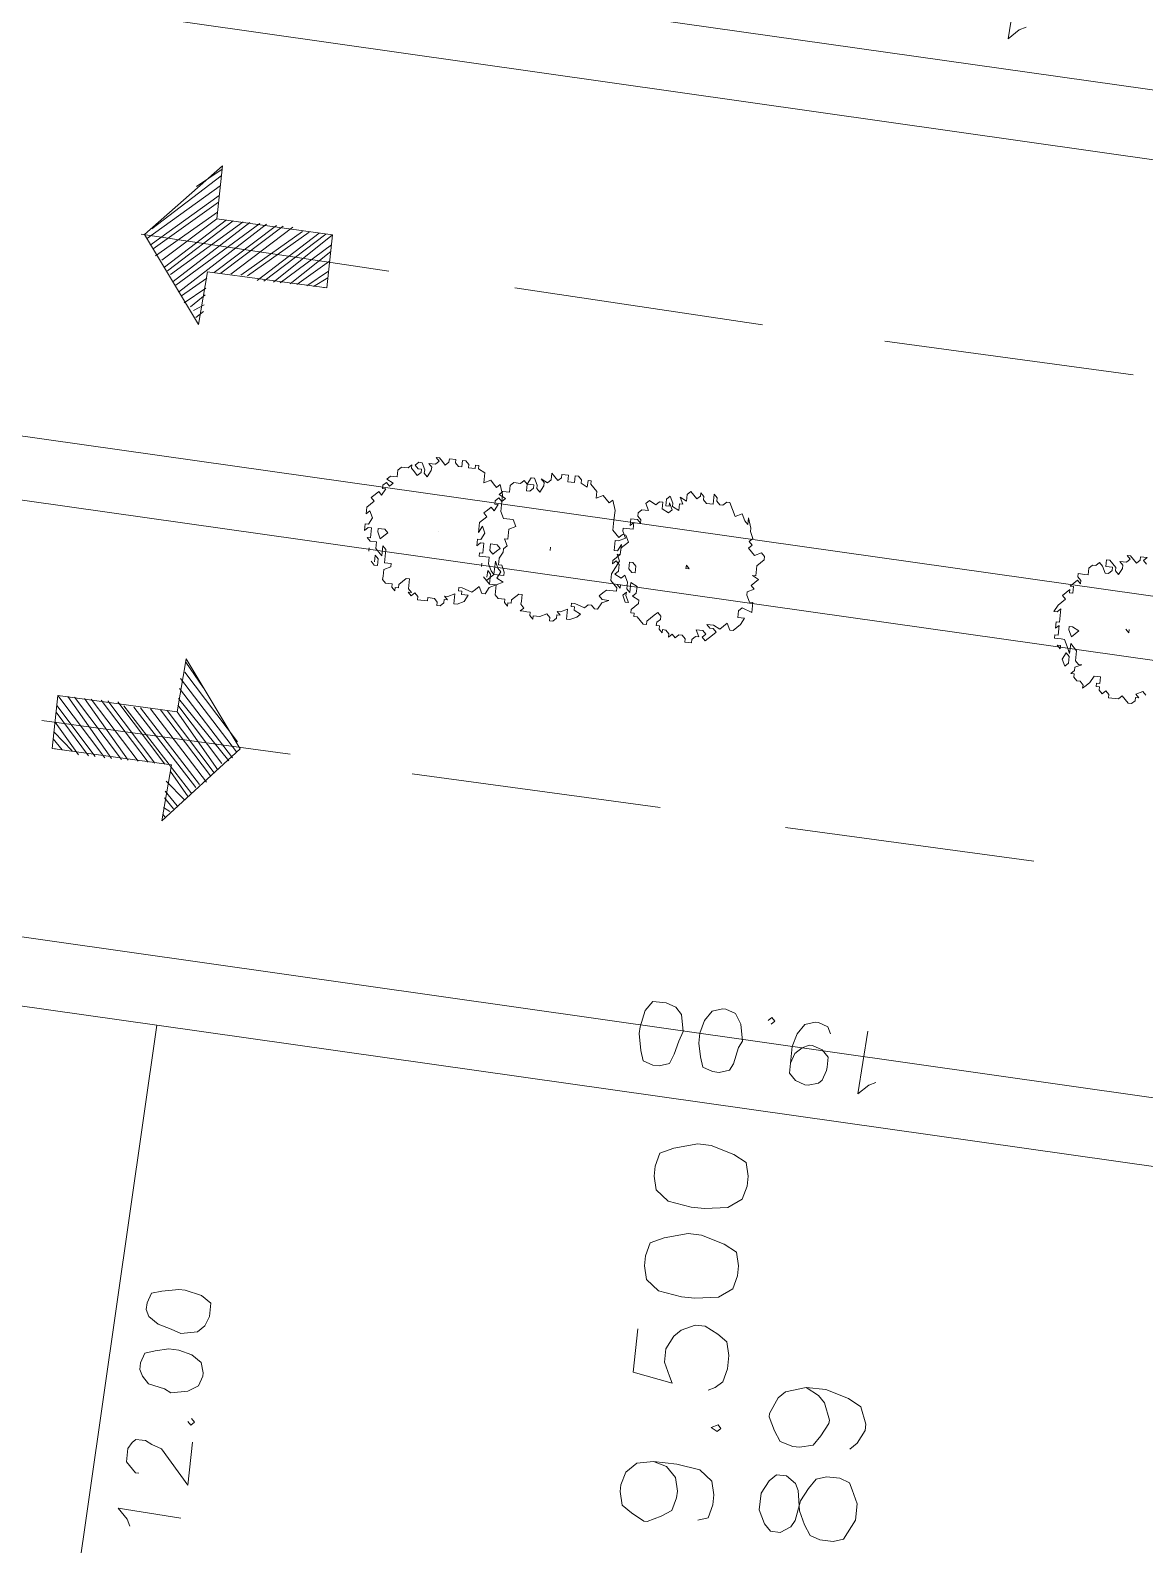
# Model space of a CAD drawing. Header units: metres. Extents: x -977055 to 805873, y -1033982 to 242021.
# Drawn here: x 2658.77 to 2676.52, y 927.55 to 951.66 of the extents above; entities that cross this region are included whole.
import ezdxf

# ---------------------------------------------------------------- set-up
doc = ezdxf.new("R2010")
doc.units = ezdxf.units.M
for name, color, linetype in [('PDF_acera', 7, 'Continuous'), ('PDF_areas por lote', 7, 'Continuous'), ('PDF_COTAS', 7, 'Continuous'), ('PDF_linea de centro', 7, 'Continuous'), ('PDF_LOTES', 7, 'Continuous'), ('PDF_No. lotes', 7, 'Continuous'), ('PDF_PLANTAS', 7, 'Continuous'), ('PDF_VIAS', 7, 'Continuous')]:
    doc.layers.add(name, color=color, linetype=linetype)

# ---------------------------------------------------------------- blocks, each defined once
blk = doc.blocks.new('CALLE')
at = {"layer": 'PDF_acera', "lineweight": 9}
for points in [[(-75.188736, -210.83328), (-74.130336, -179.71632), (-75.400416, -178.361568), (-132.08832, -176.414112), (-133.443072, -177.684192), (-134.501472, -208.801152), (-133.231392, -210.155904), (-76.543488, -212.10336)], [(-62.149248, -212.611392), (-63.419328, -211.214304), (-62.360928, -180.13968), (-61.006176, -178.8696), (22.946112, -181.706112), (24.3432, -182.933856), (25.486272, -190.08864), (24.681888, -214.22016), (23.327136, -215.49024)]]:
    blk.add_lwpolyline(points, close=True, dxfattribs=at)
blk.add_lwpolyline([(-68.923008, -211.934016), (-67.822505, -178.989126, 0.999999692), (-68.626656, -178.954272), (-69.727392, -211.89168)], format="xyb", dxfattribs=at)
at = {"layer": 'PDF_areas por lote', "lineweight": 9}
for points in [[(-80.353728, -202.112064), (-80.396064, -202.281408), (-80.523072, -202.408416), (-80.692416, -202.450752), (-80.777088, -202.450752), (-80.946432, -202.408416), (-81.031104, -202.281408), (-81.115776, -202.112064), (-81.115776, -202.069728), (-81.031104, -201.900384), (-80.946432, -201.773376), (-80.777088, -201.73104), (-80.692416, -201.73104), (-80.523072, -201.773376), (-80.396064, -201.900384), (-80.353728, -202.112064), (-80.353728, -202.408416), (-80.396064, -202.704768), (-80.523072, -202.874112), (-80.692416, -202.916448), (-80.819424, -202.916448), (-80.988768, -202.874112), (-81.031104, -202.747104)], [(-78.702624, -201.73104), (-79.252992, -201.73104), (-79.337664, -202.239072), (-79.252992, -202.196736), (-79.083648, -202.112064), (-78.914304, -202.112064), (-78.74496, -202.196736), (-78.660288, -202.281408), (-78.575616, -202.450752), (-78.575616, -202.57776), (-78.660288, -202.747104), (-78.74496, -202.874112), (-78.914304, -202.916448), (-79.083648, -202.916448), (-79.252992, -202.874112), (-79.337664, -202.78944), (-79.38, -202.704768)]]:
    blk.add_lwpolyline(points, dxfattribs=at)
for points in [[(-77.89824, -201.73104), (-78.067584, -201.773376), (-78.194592, -201.94272), (-78.236928, -202.239072), (-78.236928, -202.408416), (-78.194592, -202.704768), (-78.067584, -202.874112), (-77.89824, -202.916448), (-77.771232, -202.916448), (-77.601888, -202.874112), (-77.517216, -202.704768), (-77.432544, -202.408416), (-77.432544, -202.239072), (-77.517216, -201.94272), (-77.601888, -201.773376), (-77.771232, -201.73104)], [(-76.755168, -201.73104), (-76.924512, -201.773376), (-77.05152, -201.94272), (-77.093856, -202.239072), (-77.093856, -202.408416), (-77.05152, -202.704768), (-76.924512, -202.874112), (-76.755168, -202.916448), (-76.62816, -202.916448), (-76.458816, -202.874112), (-76.374144, -202.704768), (-76.289472, -202.408416), (-76.289472, -202.239072), (-76.374144, -201.94272), (-76.458816, -201.773376), (-76.62816, -201.73104)], [(-79.845696, -202.78944), (-79.888032, -202.874112), (-79.845696, -202.916448), (-79.80336, -202.874112)]]:
    blk.add_lwpolyline(points, close=True, dxfattribs=at)
at = {"layer": 'PDF_COTAS', "lineweight": 9}
for points in [[(-81.70848, -196.22736), (-81.666144, -195.422976), (-81.793152, -195.549984), (-81.877824, -195.59232), (-81.793152, -195.549984), (-81.666144, -195.422976)], [(-80.734752, -196.269696), (-81.28512, -196.269696), (-80.86176, -195.888672), (-80.819424, -195.761664), (-80.777088, -195.676992), (-80.777088, -195.634656), (-80.777088, -195.549984), (-80.819424, -195.507648), (-80.904096, -195.465312), (-81.07344, -195.465312), (-81.115776, -195.507648), (-81.158112, -195.549984), (-81.200448, -195.59232), (-81.200448, -195.634656), (-81.200448, -195.59232), (-81.158112, -195.549984), (-81.115776, -195.507648), (-81.07344, -195.465312), (-80.904096, -195.465312), (-80.819424, -195.507648), (-80.777088, -195.549984), (-80.777088, -195.634656), (-80.777088, -195.676992), (-80.819424, -195.761664), (-80.86176, -195.888672), (-81.28512, -196.269696)], [(-79.888032, -195.507648), (-79.972704, -195.549984), (-80.057376, -195.634656), (-80.099712, -195.846336), (-80.142048, -195.931008), (-80.099712, -196.142688), (-80.01504, -196.269696), (-79.888032, -196.312032), (-79.845696, -196.312032), (-79.718688, -196.269696), (-79.634016, -196.142688), (-79.59168, -195.973344), (-79.59168, -195.846336), (-79.634016, -195.676992), (-79.676352, -195.549984), (-79.80336, -195.507648)], [(-79.888032, -195.507648), (-79.972704, -195.549984), (-80.057376, -195.634656), (-80.099712, -195.846336), (-80.142048, -195.931008), (-80.099712, -196.142688), (-80.01504, -196.269696), (-79.888032, -196.312032), (-79.845696, -196.312032), (-79.718688, -196.269696), (-79.634016, -196.142688), (-79.59168, -195.973344), (-79.59168, -195.846336), (-79.634016, -195.676992), (-79.676352, -195.549984), (-79.80336, -195.507648)], [(-79.125984, -195.507648), (-79.210656, -195.549984), (-79.295328, -195.676992), (-79.337664, -195.846336), (-79.38, -195.973344), (-79.337664, -196.185024), (-79.252992, -196.269696), (-79.125984, -196.312032), (-79.083648, -196.312032), (-78.95664, -196.312032), (-78.871968, -196.185024), (-78.829632, -195.973344), (-78.829632, -195.888672), (-78.871968, -195.676992), (-78.914304, -195.549984), (-79.041312, -195.507648)], [(-79.125984, -195.507648), (-79.210656, -195.549984), (-79.295328, -195.676992), (-79.337664, -195.846336), (-79.38, -195.973344), (-79.337664, -196.185024), (-79.252992, -196.269696), (-79.125984, -196.312032), (-79.083648, -196.312032), (-78.95664, -196.312032), (-78.871968, -196.185024), (-78.829632, -195.973344), (-78.829632, -195.888672), (-78.871968, -195.676992), (-78.914304, -195.549984), (-79.041312, -195.507648)], [(-80.4384, -196.22736), (-80.480736, -196.269696), (-80.523072, -196.22736), (-80.480736, -196.185024), (-80.523072, -196.22736), (-80.480736, -196.269696)], [(-75.35808, -201.646368), (-75.315744, -201.773376), (-75.188736, -201.815712), (-75.019392, -201.858048), (-74.892384, -201.900384), (-74.680704, -201.858048), (-74.596032, -201.773376), (-74.553696, -201.646368), (-74.553696, -201.604032), (-74.553696, -201.477024), (-74.680704, -201.392352), (-74.892384, -201.350016), (-74.977056, -201.350016), (-75.188736, -201.392352), (-75.315744, -201.434688), (-75.35808, -201.561696)], [(-75.35808, -202.408416), (-75.315744, -202.535424), (-75.231072, -202.57776), (-75.019392, -202.620096), (-74.93472, -202.662432), (-74.72304, -202.620096), (-74.596032, -202.535424), (-74.553696, -202.408416), (-74.553696, -202.36608), (-74.596032, -202.239072), (-74.72304, -202.1544), (-74.892384, -202.112064), (-75.019392, -202.112064), (-75.188736, -202.1544), (-75.315744, -202.196736), (-75.35808, -202.323744)]]:
    blk.add_lwpolyline(points, close=True, dxfattribs=at)
for points in [[(-74.680704, -203.00112), (-74.638368, -203.043456), (-74.596032, -203.00112), (-74.638368, -202.958784)], [(-75.1464, -203.297472), (-75.019392, -203.339808), (-74.93472, -203.42448), (-74.892384, -203.509152), (-74.892384, -203.551488), (-74.93472, -203.678496), (-75.019392, -203.763168), (-75.1464, -203.763168), (-75.188736, -203.763168), (-75.315744, -203.720832), (-75.35808, -203.678496), (-75.400416, -203.551488), (-75.400416, -203.509152), (-75.35808, -203.382144), (-75.273408, -203.297472), (-75.1464, -203.297472), (-74.93472, -203.297472), (-74.765376, -203.339808), (-74.638368, -203.42448), (-74.596032, -203.551488), (-74.596032, -203.593824), (-74.638368, -203.720832), (-74.72304, -203.763168)], [(-75.273408, -204.398208), (-75.315744, -204.313536), (-75.442752, -204.186528), (-74.638368, -204.228864)], [(-61.768224, -204.863904), (-61.81056, -204.779232), (-61.937568, -204.652224), (-61.133184, -204.69456)]]:
    blk.add_lwpolyline(points, dxfattribs=at)
at = {"layer": 'PDF_linea de centro', "lineweight": 9}
for points in [[(-71.928864, -196.566048), (-71.844192, -193.390848)], [(-65.705472, -197.158752), (-65.578464, -193.983552)], [(-72.098208, -201.30768), (-72.013536, -198.13248)], [(-65.874816, -201.94272), (-65.747808, -198.76752)], [(-72.267552, -206.091648), (-72.18288, -202.916448)], [(-66.001824, -206.684352), (-65.917152, -203.509152)]]:
    blk.add_lwpolyline(points, dxfattribs=at)
at = {"layer": 'PDF_LOTES', "lineweight": 20}
for points in [[(-85.137696, -194.914944), (-75.527424, -195.253632), (-75.019392, -180.055008), (-75.78144, -179.208288), (-84.587328, -178.911936)], [(-85.645728, -210.917952), (-76.882176, -211.214304), (-76.035456, -210.452256), (-75.527424, -195.253632), (-85.137696, -194.914944)], [(-61.768224, -211.722336), (-52.962336, -212.018688), (-52.411968, -196.01568), (-62.02224, -195.719328), (-62.530272, -210.917952)]]:
    blk.add_lwpolyline(points, close=True, dxfattribs=at)
at = {"layer": 'PDF_No. lotes', "lineweight": 20}
blk.add_lwpolyline([(-80.819424, -203.509152), (-80.988768, -203.593824), (-81.07344, -203.678496), (-81.07344, -203.805504), (-80.988768, -203.932512), (-80.904096, -203.974848), (-80.65008, -204.017184), (-80.480736, -204.101856), (-80.353728, -204.186528), (-80.311392, -204.313536), (-80.311392, -204.48288), (-80.353728, -204.609888), (-80.4384, -204.652224), (-80.607744, -204.736896), (-80.819424, -204.736896), (-80.988768, -204.652224), (-81.07344, -204.609888), (-81.115776, -204.48288), (-81.115776, -204.313536), (-81.07344, -204.186528), (-80.946432, -204.101856), (-80.777088, -204.017184), (-80.523072, -203.974848), (-80.4384, -203.932512), (-80.353728, -203.805504), (-80.353728, -203.678496), (-80.4384, -203.593824), (-80.607744, -203.509152)], close=True, dxfattribs=at)
blk.add_lwpolyline([(-79.210656, -203.932512), (-79.295328, -204.101856), (-79.38, -204.186528), (-79.59168, -204.2712), (-79.634016, -204.2712), (-79.80336, -204.186528), (-79.930368, -204.101856), (-79.972704, -203.932512), (-79.972704, -203.84784), (-79.930368, -203.678496), (-79.80336, -203.593824), (-79.634016, -203.509152), (-79.59168, -203.509152), (-79.38, -203.593824), (-79.295328, -203.678496), (-79.210656, -203.932512), (-79.210656, -204.186528), (-79.295328, -204.48288), (-79.38, -204.652224), (-79.59168, -204.736896), (-79.676352, -204.736896), (-79.845696, -204.652224), (-79.930368, -204.567552)], dxfattribs=at)
at = {"layer": 'PDF_PLANTAS', "lineweight": 9}
for points in [[(-68.033952, -198.428832), (-67.991616, -198.386496), (-67.991616, -198.34416), (-68.076288, -198.34416), (-68.076288, -198.301824), (-68.033952, -198.259488), (-67.991616, -198.259488), (-67.991616, -198.174816), (-68.033952, -198.174816), (-68.076288, -198.13248), (-68.033952, -198.090144), (-67.991616, -198.047808), (-67.991616, -198.005472), (-68.033952, -198.047808), (-68.076288, -198.005472), (-68.076288, -197.9208), (-68.118624, -197.963136), (-68.16096, -197.963136), (-68.245632, -197.9208), (-68.203296, -197.878464), (-68.16096, -197.878464), (-68.076288, -197.836128), (-68.076288, -197.793792), (-68.118624, -197.751456), (-68.16096, -197.793792), (-68.16096, -197.836128), (-68.203296, -197.836128), (-68.245632, -197.793792), (-68.203296, -197.751456), (-68.16096, -197.70912), (-68.118624, -197.70912), (-68.16096, -197.666784), (-68.16096, -197.582112), (-68.203296, -197.539776), (-68.287968, -197.539776), (-68.287968, -197.49744), (-68.287968, -197.455104), (-68.330304, -197.412768), (-68.37264, -197.49744), (-68.414976, -197.455104), (-68.37264, -197.412768), (-68.414976, -197.370432), (-68.457312, -197.370432), (-68.457312, -197.412768), (-68.541984, -197.370432), (-68.499648, -197.328096), (-68.541984, -197.28576), (-68.58432, -197.243424), (-68.626656, -197.28576), (-68.711328, -197.201088), (-68.796, -197.201088), (-68.753664, -197.243424), (-68.838336, -197.28576), (-68.923008, -197.243424), (-68.923008, -197.201088), (-69.00768, -197.201088), (-68.965344, -197.243424), (-68.965344, -197.28576), (-69.092352, -197.28576), (-69.092352, -197.243424), (-69.134688, -197.28576), (-69.134688, -197.370432), (-69.21936, -197.370432), (-69.261696, -197.412768), (-69.304032, -197.455104), (-69.177024, -197.455104), (-69.21936, -197.49744), (-69.304032, -197.49744), (-69.388704, -197.49744), (-69.388704, -197.582112), (-69.43104, -197.582112), (-69.473376, -197.49744), (-69.515712, -197.49744), (-69.558048, -197.49744), (-69.600384, -197.49744), (-69.64272, -197.539776), (-69.64272, -197.582112), (-69.64272, -197.624448), (-69.685056, -197.624448), (-69.727392, -197.666784), (-69.685056, -197.666784), (-69.685056, -197.70912), (-69.64272, -197.70912), (-69.558048, -197.793792), (-69.558048, -197.836128), (-69.600384, -197.836128), (-69.64272, -197.836128), (-69.685056, -197.836128), (-69.727392, -197.878464), (-69.727392, -197.836128), (-69.769728, -197.878464), (-69.727392, -197.9208), (-69.769728, -197.963136), (-69.812064, -197.963136), (-69.812064, -198.005472), (-69.812064, -198.090144), (-69.769728, -198.090144), (-69.769728, -198.174816), (-69.812064, -198.217152), (-69.8544, -198.217152), (-69.8544, -198.259488), (-69.812064, -198.301824), (-69.769728, -198.301824), (-69.769728, -198.34416), (-69.727392, -198.301824), (-69.727392, -198.34416), (-69.685056, -198.428832), (-69.727392, -198.428832), (-69.812064, -198.428832), (-69.812064, -198.471168), (-69.769728, -198.55584), (-69.685056, -198.598176), (-69.685056, -198.513504), (-69.64272, -198.513504), (-69.64272, -198.471168), (-69.600384, -198.471168), (-69.600384, -198.513504), (-69.64272, -198.640512), (-69.600384, -198.682848), (-69.558048, -198.725184), (-69.64272, -198.76752), (-69.64272, -198.809856), (-69.558048, -198.852192), (-69.515712, -198.936864), (-69.515712, -198.852192), (-69.473376, -198.809856), (-69.43104, -198.852192), (-69.388704, -198.894528), (-69.388704, -199.021536), (-69.346368, -199.021536), (-69.261696, -198.9792), (-69.261696, -198.936864), (-69.177024, -198.936864), (-69.092352, -198.9792), (-69.050016, -198.9792), (-69.00768, -199.021536), (-68.923008, -198.9792), (-68.923008, -199.021536), (-68.796, -199.021536), (-68.753664, -199.106208), (-68.668992, -199.063872), (-68.668992, -199.021536), (-68.668992, -198.9792), (-68.668992, -198.936864), (-68.58432, -198.894528), (-68.541984, -198.894528), (-68.457312, -198.894528), (-68.37264, -198.894528), (-68.245632, -198.852192), (-68.287968, -198.809856), (-68.245632, -198.76752), (-68.203296, -198.725184), (-68.245632, -198.640512), (-68.118624, -198.640512), (-68.076288, -198.55584), (-68.033952, -198.55584), (-68.033952, -198.513504), (-68.076288, -198.513504), (-68.076288, -198.428832)], [(-68.965344, -197.370432), (-69.00768, -197.370432), (-69.092352, -197.412768), (-69.050016, -197.455104), (-69.00768, -197.49744), (-68.965344, -197.455104)], [(-69.134688, -200.418624), (-69.050016, -200.46096), (-68.965344, -200.418624), (-68.965344, -200.46096), (-68.880672, -200.46096), (-68.796, -200.545632), (-68.711328, -200.503296), (-68.711328, -200.46096), (-68.753664, -200.418624), (-68.711328, -200.376288), (-68.668992, -200.333952), (-68.626656, -200.333952), (-68.58432, -200.333952), (-68.541984, -200.333952), (-68.414976, -200.333952), (-68.287968, -200.291616), (-68.330304, -200.24928), (-68.287968, -200.206944), (-68.245632, -200.164608), (-68.287968, -200.079936), (-68.203296, -200.079936), (-68.118624, -199.995264), (-68.076288, -199.995264), (-68.076288, -199.952928), (-68.16096, -199.952928), (-68.118624, -199.868256), (-68.076288, -199.868256), (-68.033952, -199.82592), (-68.033952, -199.783584), (-68.118624, -199.783584), (-68.118624, -199.741248), (-68.118624, -199.698912), (-68.033952, -199.698912), (-68.033952, -199.61424), (-68.076288, -199.61424), (-68.118624, -199.571904), (-68.076288, -199.529568), (-68.033952, -199.487232), (-68.118624, -199.487232), (-68.16096, -199.444896), (-68.118624, -199.360224), (-68.16096, -199.40256), (-68.203296, -199.40256), (-68.287968, -199.360224), (-68.245632, -199.317888), (-68.203296, -199.317888), (-68.118624, -199.275552), (-68.118624, -199.233216), (-68.203296, -199.19088), (-68.203296, -199.233216), (-68.203296, -199.275552), (-68.245632, -199.275552), (-68.287968, -199.233216), (-68.287968, -199.19088), (-68.203296, -199.19088), (-68.16096, -199.148544), (-68.203296, -199.106208), (-68.203296, -199.021536), (-68.245632, -198.9792), (-68.330304, -198.9792), (-68.330304, -198.936864), (-68.330304, -198.894528), (-68.37264, -198.852192), (-68.414976, -198.936864), (-68.457312, -198.894528), (-68.414976, -198.852192), (-68.457312, -198.809856), (-68.499648, -198.809856), (-68.499648, -198.852192), (-68.58432, -198.809856), (-68.541984, -198.76752), (-68.58432, -198.725184), (-68.626656, -198.682848), (-68.668992, -198.725184), (-68.753664, -198.640512), (-68.838336, -198.640512), (-68.880672, -198.640512), (-68.796, -198.682848), (-68.880672, -198.725184), (-68.965344, -198.682848), (-68.965344, -198.640512), (-69.050016, -198.640512), (-69.00768, -198.682848), (-69.00768, -198.725184), (-69.134688, -198.725184), (-69.134688, -198.682848), (-69.177024, -198.682848), (-69.177024, -198.725184), (-69.177024, -198.809856), (-69.261696, -198.809856), (-69.346368, -198.852192), (-69.388704, -198.894528), (-69.21936, -198.894528), (-69.304032, -198.936864), (-69.346368, -198.9792), (-69.43104, -198.936864), (-69.473376, -199.021536), (-69.515712, -198.936864), (-69.558048, -198.936864), (-69.600384, -198.936864), (-69.64272, -198.936864), (-69.685056, -198.9792), (-69.685056, -199.021536), (-69.685056, -199.063872), (-69.727392, -199.063872), (-69.769728, -199.106208), (-69.727392, -199.106208), (-69.727392, -199.148544), (-69.685056, -199.148544), (-69.600384, -199.233216), (-69.600384, -199.275552), (-69.64272, -199.275552), (-69.685056, -199.275552), (-69.727392, -199.275552), (-69.769728, -199.317888), (-69.812064, -199.275552), (-69.812064, -199.317888), (-69.812064, -199.360224), (-69.812064, -199.40256), (-69.8544, -199.40256), (-69.896736, -199.444896), (-69.8544, -199.444896), (-69.8544, -199.529568), (-69.812064, -199.61424), (-69.8544, -199.656576), (-69.896736, -199.656576), (-69.896736, -199.698912), (-69.8544, -199.741248), (-69.812064, -199.741248), (-69.812064, -199.783584), (-69.769728, -199.741248), (-69.769728, -199.783584), (-69.727392, -199.868256), (-69.769728, -199.868256), (-69.8544, -199.868256), (-69.8544, -199.910592), (-69.812064, -199.995264), (-69.769728, -200.0376), (-69.727392, -199.952928), (-69.685056, -199.952928), (-69.685056, -199.910592), (-69.64272, -199.910592), (-69.64272, -199.952928), (-69.685056, -200.079936), (-69.64272, -200.122272), (-69.64272, -200.164608), (-69.685056, -200.206944), (-69.685056, -200.24928), (-69.600384, -200.291616), (-69.558048, -200.376288), (-69.558048, -200.291616), (-69.515712, -200.24928), (-69.473376, -200.291616), (-69.43104, -200.333952), (-69.43104, -200.46096), (-69.388704, -200.46096), (-69.346368, -200.418624), (-69.304032, -200.376288), (-69.21936, -200.376288)], [(-69.00768, -198.809856), (-69.092352, -198.809856), (-69.134688, -198.852192), (-69.092352, -198.894528), (-69.050016, -198.936864), (-69.00768, -198.894528)], [(-68.118624, -201.604032), (-68.076288, -201.561696), (-68.118624, -201.561696), (-68.203296, -201.561696), (-68.203296, -201.477024), (-68.16096, -201.434688), (-68.118624, -201.434688), (-68.076288, -201.392352), (-68.118624, -201.392352), (-68.16096, -201.350016), (-68.118624, -201.30768), (-68.076288, -201.265344), (-68.118624, -201.223008), (-68.16096, -201.223008), (-68.203296, -201.223008), (-68.16096, -201.138336), (-68.245632, -201.180672), (-68.245632, -201.138336), (-68.330304, -201.138336), (-68.287968, -201.053664), (-68.245632, -201.053664), (-68.16096, -201.011328), (-68.203296, -200.968992), (-68.245632, -200.968992), (-68.287968, -200.968992), (-68.287968, -201.011328), (-68.245632, -201.011328), (-68.330304, -201.053664), (-68.37264, -201.011328), (-68.330304, -200.926656), (-68.245632, -200.926656), (-68.245632, -200.88432), (-68.287968, -200.841984), (-68.245632, -200.757312), (-68.287968, -200.714976), (-68.37264, -200.757312), (-68.37264, -200.67264), (-68.414976, -200.630304), (-68.457312, -200.630304), (-68.499648, -200.67264), (-68.541984, -200.67264), (-68.499648, -200.630304), (-68.499648, -200.545632), (-68.58432, -200.545632), (-68.541984, -200.587968), (-68.626656, -200.587968), (-68.626656, -200.545632), (-68.626656, -200.503296), (-68.626656, -200.46096), (-68.668992, -200.46096), (-68.753664, -200.503296), (-68.796, -200.418624), (-68.796, -200.376288), (-68.923008, -200.376288), (-68.923008, -200.418624), (-68.838336, -200.46096), (-68.965344, -200.46096), (-69.00768, -200.418624), (-69.050016, -200.376288), (-69.092352, -200.376288), (-69.050016, -200.418624), (-69.092352, -200.46096), (-69.177024, -200.46096), (-69.21936, -200.418624), (-69.261696, -200.503296), (-69.21936, -200.545632), (-69.304032, -200.587968), (-69.388704, -200.587968), (-69.43104, -200.630304), (-69.304032, -200.630304), (-69.346368, -200.714976), (-69.43104, -200.714976), (-69.473376, -200.67264), (-69.515712, -200.757312), (-69.558048, -200.757312), (-69.600384, -200.714976), (-69.64272, -200.67264), (-69.685056, -200.67264), (-69.685056, -200.714976), (-69.727392, -200.714976), (-69.727392, -200.757312), (-69.769728, -200.799648), (-69.812064, -200.841984), (-69.812064, -200.88432), (-69.769728, -200.88432), (-69.727392, -200.926656), (-69.685056, -200.968992), (-69.64272, -201.011328), (-69.685056, -201.053664), (-69.727392, -201.053664), (-69.769728, -201.011328), (-69.812064, -201.011328), (-69.812064, -201.053664), (-69.8544, -201.053664), (-69.896736, -201.096), (-69.8544, -201.096), (-69.8544, -201.138336), (-69.896736, -201.180672), (-69.939072, -201.180672), (-69.896736, -201.223008), (-69.939072, -201.265344), (-69.896736, -201.30768), (-69.896736, -201.350016), (-69.939072, -201.392352), (-69.981408, -201.392352), (-69.981408, -201.477024), (-69.939072, -201.477024), (-69.896736, -201.51936), (-69.896736, -201.561696), (-69.812064, -201.51936), (-69.812064, -201.604032), (-69.8544, -201.646368), (-69.896736, -201.604032), (-69.939072, -201.646368), (-69.8544, -201.73104), (-69.812064, -201.773376), (-69.769728, -201.73104), (-69.769728, -201.688704), (-69.727392, -201.646368), (-69.727392, -201.688704), (-69.727392, -201.73104), (-69.769728, -201.815712), (-69.727392, -201.858048), (-69.685056, -201.900384), (-69.769728, -201.94272), (-69.769728, -201.985056), (-69.685056, -202.069728), (-69.600384, -202.112064), (-69.600384, -202.069728), (-69.600384, -202.027392), (-69.515712, -202.027392), (-69.473376, -202.069728), (-69.515712, -202.196736), (-69.43104, -202.196736), (-69.388704, -202.196736), (-69.388704, -202.1544), (-69.304032, -202.112064), (-69.261696, -202.112064), (-69.21936, -202.196736), (-69.177024, -202.1544), (-69.092352, -202.239072), (-69.050016, -202.1544), (-69.050016, -202.196736), (-68.923008, -202.196736), (-68.838336, -202.281408), (-68.796, -202.281408), (-68.753664, -202.239072), (-68.796, -202.1544), (-68.753664, -202.112064), (-68.711328, -202.069728), (-68.668992, -202.112064), (-68.626656, -202.069728), (-68.58432, -202.112064), (-68.499648, -202.069728), (-68.457312, -202.069728), (-68.330304, -202.027392), (-68.414976, -202.027392), (-68.37264, -201.985056), (-68.287968, -201.94272), (-68.330304, -201.858048), (-68.245632, -201.815712), (-68.16096, -201.773376), (-68.16096, -201.73104), (-68.203296, -201.688704), (-68.203296, -201.646368), (-68.16096, -201.604032)], [(-69.473376, -200.545632), (-69.558048, -200.587968), (-69.558048, -200.630304), (-69.473376, -200.587968), (-69.43104, -200.587968)], [(-69.346368, -200.46096), (-69.388704, -200.503296), (-69.346368, -200.503296)], [(-69.050016, -200.587968), (-69.134688, -200.587968), (-69.177024, -200.630304), (-69.177024, -200.67264), (-69.092352, -200.67264), (-69.050016, -200.630304)], [(-69.00768, -201.30768), (-69.050016, -201.30768), (-69.050016, -201.350016)], [(-69.685056, -206.17632), (-69.769728, -206.218656), (-69.727392, -206.260992), (-69.64272, -206.260992), (-69.600384, -206.218656)], [(-69.515712, -206.091648), (-69.558048, -206.133984), (-69.515712, -206.133984)], [(-69.261696, -206.218656), (-69.304032, -206.218656), (-69.388704, -206.260992), (-69.346368, -206.303328), (-69.304032, -206.345664), (-69.261696, -206.260992)]]:
    blk.add_lwpolyline(points, close=True, dxfattribs=at)
for points in [[(-69.388704, -197.328096), (-69.43104, -197.370432), (-69.43104, -197.412768), (-69.346368, -197.412768), (-69.304032, -197.370432), (-69.388704, -197.370432)], [(-69.21936, -197.28576), (-69.261696, -197.28576), (-69.21936, -197.28576)], [(-68.923008, -198.13248), (-68.923008, -198.13248)], [(-69.43104, -198.76752), (-69.515712, -198.852192), (-69.473376, -198.852192), (-69.388704, -198.852192), (-69.346368, -198.809856), (-69.43104, -198.809856)], [(-69.261696, -198.725184), (-69.304032, -198.725184)], [(-68.033952, -199.487232), (-68.033952, -199.487232)], [(-68.965344, -199.571904), (-69.00768, -199.571904), (-68.965344, -199.571904)], [(-68.37264, -207.107712), (-68.330304, -207.065376), (-68.287968, -207.107712), (-68.287968, -207.02304), (-68.330304, -207.02304), (-68.37264, -206.980704), (-68.330304, -206.938368), (-68.287968, -206.896032), (-68.287968, -206.853696), (-68.330304, -206.896032), (-68.37264, -206.853696), (-68.37264, -206.769024), (-68.414976, -206.81136), (-68.457312, -206.81136), (-68.541984, -206.769024), (-68.499648, -206.726688), (-68.457312, -206.726688), (-68.37264, -206.642016), (-68.37264, -206.59968), (-68.457312, -206.59968), (-68.457312, -206.642016), (-68.457312, -206.684352), (-68.499648, -206.684352), (-68.541984, -206.642016), (-68.541984, -206.59968), (-68.457312, -206.557344), (-68.414976, -206.515008), (-68.457312, -206.472672), (-68.457312, -206.430336), (-68.499648, -206.388), (-68.58432, -206.388), (-68.58432, -206.345664), (-68.58432, -206.260992), (-68.626656, -206.260992), (-68.668992, -206.303328), (-68.711328, -206.303328), (-68.668992, -206.260992), (-68.711328, -206.218656), (-68.753664, -206.17632), (-68.753664, -206.218656), (-68.838336, -206.218656), (-68.838336, -206.17632), (-68.796, -206.17632), (-68.838336, -206.133984), (-68.880672, -206.091648), (-68.923008, -206.133984), (-69.00768, -206.049312), (-69.092352, -206.006976), (-69.092352, -206.049312), (-69.050016, -206.091648), (-69.134688, -206.091648), (-69.21936, -206.091648), (-69.21936, -206.049312), (-69.304032, -206.049312), (-69.261696, -206.091648), (-69.388704, -206.091648), (-69.388704, -206.049312), (-69.43104, -206.049312), (-69.43104, -206.133984), (-69.43104, -206.17632), (-69.515712, -206.218656), (-69.600384, -206.260992), (-69.473376, -206.260992), (-69.558048, -206.345664), (-69.600384, -206.345664), (-69.685056, -206.345664), (-69.727392, -206.388), (-69.727392, -206.430336), (-69.769728, -206.345664), (-69.812064, -206.345664), (-69.8544, -206.303328), (-69.8544, -206.345664), (-69.896736, -206.345664), (-69.939072, -206.388), (-69.939072, -206.430336), (-69.981408, -206.472672), (-70.023744, -206.472672), (-69.981408, -206.515008), (-69.939072, -206.557344), (-69.8544, -206.59968), (-69.8544, -206.642016), (-69.8544, -206.684352), (-69.896736, -206.684352), (-69.939072, -206.684352), (-69.939072, -206.642016), (-69.981408, -206.642016), (-69.981408, -206.684352), (-70.023744, -206.684352), (-70.06608, -206.726688), (-70.023744, -206.769024), (-70.06608, -206.81136), (-70.108416, -206.81136), (-70.108416, -206.853696), (-70.108416, -206.896032), (-70.108416, -206.938368), (-70.06608, -206.980704), (-70.108416, -207.02304), (-70.150752, -207.065376), (-70.150752, -207.107712), (-70.108416, -207.150048), (-70.06608, -207.150048), (-70.06608, -207.192384), (-70.023744, -207.150048), (-69.981408, -207.23472), (-70.023744, -207.277056)], [(-69.21936, -206.938368), (-69.261696, -206.980704), (-69.21936, -206.980704)]]:
    blk.add_lwpolyline(points, dxfattribs=at)
at = {"layer": 'PDF_VIAS', "lineweight": 20}
for points in [[(-72.944928, -195.041952), (-72.225216, -195.084288), (-72.18288, -193.560192), (-71.505504, -193.560192), (-71.54784, -195.084288), (-70.870464, -195.126624), (-71.928864, -195.931008)], [(-66.636864, -194.830272), (-65.959488, -194.872608), (-66.001824, -196.396704), (-65.324448, -196.396704), (-65.282112, -194.914944), (-64.604736, -194.914944), (-65.578464, -194.025888)]]:
    blk.add_lwpolyline(points, close=True, dxfattribs=at)
at = {"layer": 'PDF_VIAS', "lineweight": 9}
for points in [[(-71.844192, -193.560192), (-72.225216, -193.89888)], [(-71.717184, -193.560192), (-72.225216, -194.025888)], [(-71.632512, -193.560192), (-72.225216, -194.11056)], [(-71.505504, -193.560192), (-72.225216, -194.237568)], [(-71.505504, -193.6872), (-72.225216, -194.32224)], [(-72.18288, -193.560192), (-72.18288, -193.602528)], [(-72.055872, -193.560192), (-72.18288, -193.6872)], [(-71.9712, -193.560192), (-72.18288, -193.814208)], [(-71.505504, -193.771872), (-72.225216, -194.449248)], [(-71.505504, -193.89888), (-72.225216, -194.53392)], [(-71.505504, -193.983552), (-72.225216, -194.660928)], [(-71.505504, -194.11056), (-72.225216, -194.787936)], [(-64.98576, -194.914944), (-65.705472, -194.11056)], [(-64.858752, -194.914944), (-65.6208, -194.068224)], [(-64.731744, -194.914944), (-65.493792, -194.11056)], [(-71.505504, -194.195232), (-72.225216, -194.872608)], [(-65.282112, -194.914944), (-65.874816, -194.279904)], [(-65.19744, -194.914944), (-65.83248, -194.195232)], [(-65.070432, -194.914944), (-65.747808, -194.152896)], [(-71.54784, -194.406912), (-72.563904, -195.38064)], [(-71.505504, -194.32224), (-72.225216, -194.999616)], [(-65.282112, -195.465312), (-66.171168, -194.491584)], [(-65.282112, -195.338304), (-66.128832, -194.449248)], [(-65.282112, -195.253632), (-66.04416, -194.406912)], [(-65.282112, -195.126624), (-66.001824, -194.364576)], [(-65.282112, -195.041952), (-65.959488, -194.32224)], [(-71.54784, -194.53392), (-72.479232, -195.422976)], [(-71.54784, -194.618592), (-72.436896, -195.465312)], [(-66.171168, -194.872608), (-66.382848, -194.618592)], [(-66.04416, -194.872608), (-66.298176, -194.576256)], [(-65.282112, -195.549984), (-66.25584, -194.53392)], [(-64.647072, -194.914944), (-64.901088, -194.618592)], [(-71.54784, -194.7456), (-72.39456, -195.549984)], [(-71.54784, -194.872608), (-72.309888, -195.59232)], [(-66.594528, -194.830272), (-66.594528, -194.830272)], [(-66.46752, -194.872608), (-66.552192, -194.787936)], [(-66.382848, -194.872608), (-66.46752, -194.7456)], [(-66.25584, -194.872608), (-66.425184, -194.703264)], [(-72.860256, -195.041952), (-72.902592, -195.084288)], [(-72.775584, -195.041952), (-72.81792, -195.126624)], [(-72.648576, -195.041952), (-72.775584, -195.16896)], [(-72.563904, -195.041952), (-72.733248, -195.211296)], [(-72.436896, -195.041952), (-72.648576, -195.295968)], [(-71.54784, -194.95728), (-72.267552, -195.634656)], [(-65.282112, -195.676992), (-65.959488, -194.95728)], [(-65.282112, -195.761664), (-65.959488, -195.041952)], [(-72.309888, -195.084288), (-72.60624, -195.338304)], [(-71.54784, -195.084288), (-72.225216, -195.676992)], [(-71.463168, -195.084288), (-72.140544, -195.719328)], [(-71.378496, -195.084288), (-72.098208, -195.804)], [(-71.251488, -195.084288), (-72.055872, -195.846336)], [(-71.12448, -195.084288), (-71.9712, -195.888672)], [(-71.039808, -195.126624), (-71.844192, -195.888672)], [(-70.9128, -195.126624), (-71.209152, -195.38064)], [(-65.282112, -195.888672), (-65.959488, -195.16896)], [(-65.324448, -196.01568), (-65.959488, -195.295968)], [(-65.324448, -196.100352), (-65.959488, -195.38064)], [(-65.324448, -196.22736), (-66.001824, -195.507648)], [(-65.324448, -196.312032), (-66.001824, -195.59232)], [(-65.324448, -196.396704), (-66.001824, -195.719328)], [(-65.451456, -196.396704), (-66.001824, -195.804)], [(-65.536128, -196.396704), (-66.001824, -195.931008)], [(-65.663136, -196.396704), (-66.001824, -196.01568)], [(-65.790144, -196.396704), (-66.001824, -196.142688)], [(-65.874816, -196.396704), (-66.001824, -196.22736)], [(-66.001824, -196.396704), (-66.001824, -196.354368)]]:
    blk.add_lwpolyline(points, dxfattribs=at)

msp = doc.modelspace()

# ---------------------------------------------------------------- block references
at = {"xscale": 1.255773352820658, "yscale": 1.255773352820658, "zscale": 1.255773352820658, "rotation": 83.85573648860341}
msp.add_blockref('CALLE', (2427.15058, 1056.36283, 1015.371), dxfattribs=at)

doc.saveas('drawing.dxf')
